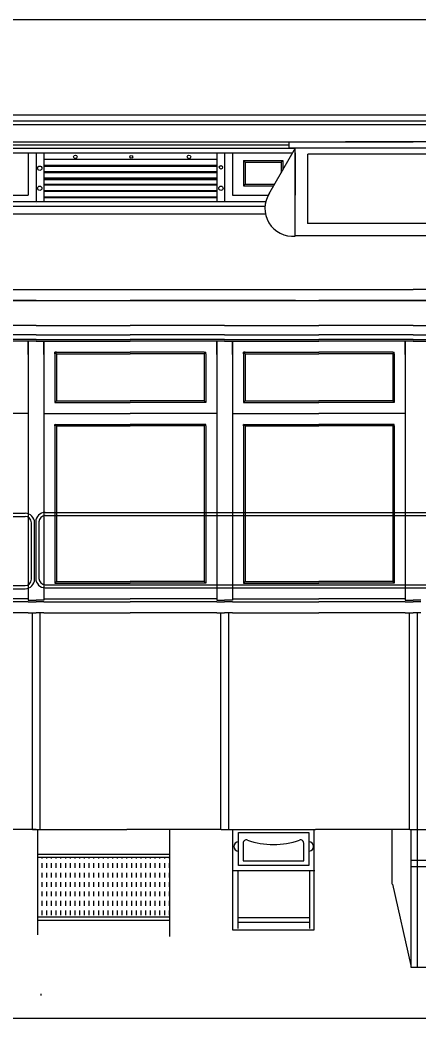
# Model space of a CAD drawing. Extents: x 0 to 750, y -2 to 474.
# Drawn here: x 226.2 to 289.7, y 315.1 to 474 of the extents above; entities that cross this region are included whole.
import ezdxf

# ---------------------------------------------------------------- set-up
doc = ezdxf.new("R2010")
doc.units = 0
doc.layers.get('0').update_dxf_attribs({"color": 1, "linetype": 'CONTINUOUS'})

# ---------------------------------------------------------------- blocks, each defined once
blk = doc.blocks.new('*X3')
at = {"color": 0}
for p, q in [((230.25, 340.5), (230.25, 340.72562)), ((231, 340.5), (231, 340.72562)), ((231.75, 340.5), (231.75, 340.72562)), ((232.5, 340.5), (232.5, 340.72562)), ((233.25, 340.5), (233.25, 340.72562)), ((234, 340.5), (234, 340.72562)), ((234.75, 340.5), (234.75, 340.72562)), ((235.5, 340.5), (235.5, 340.72562)), ((236.25, 340.5), (236.25, 340.72562)), ((237, 340.5), (237, 340.72562)), ((237.75, 340.5), (237.75, 340.72562)), ((238.5, 340.5), (238.5, 340.72562)), ((239.25, 340.5), (239.25, 340.72562)), ((240, 340.5), (240, 340.72562)), ((240.75, 340.5), (240.75, 340.72562)), ((241.5, 340.5), (241.5, 340.72562)), ((242.25, 340.5), (242.25, 340.72562)), ((243, 340.5), (243, 340.72562)), ((243.75, 340.5), (243.75, 340.72562)), ((244.5, 340.5), (244.5, 340.72562)), ((245.25, 340.5), (245.25, 340.72562)), ((246, 340.5), (246, 340.72562)), ((246.75, 340.5), (246.75, 340.72562)), ((247.5, 340.5), (247.5, 340.72562)), ((248.25, 340.5), (248.25, 340.72562)), ((249, 340.5), (249, 340.72562)), ((249.75, 340.5), (249.75, 340.72562)), ((250.5, 340.5), (250.5, 340.72562)), ((230.25, 339), (230.25, 339.75)), ((231, 339), (231, 339.75)), ((231.75, 339), (231.75, 339.75)), ((232.5, 339), (232.5, 339.75)), ((233.25, 339), (233.25, 339.75)), ((234, 339), (234, 339.75)), ((234.75, 339), (234.75, 339.75)), ((235.5, 339), (235.5, 339.75)), ((236.25, 339), (236.25, 339.75)), ((237, 339), (237, 339.75)), ((237.75, 339), (237.75, 339.75)), ((238.5, 339), (238.5, 339.75)), ((239.25, 339), (239.25, 339.75)), ((240, 339), (240, 339.75)), ((240.75, 339), (240.75, 339.75)), ((241.5, 339), (241.5, 339.75)), ((242.25, 339), (242.25, 339.75)), ((243, 339), (243, 339.75)), ((243.75, 339), (243.75, 339.75)), ((244.5, 339), (244.5, 339.75)), ((245.25, 339), (245.25, 339.75)), ((246, 339), (246, 339.75)), ((246.75, 339), (246.75, 339.75)), ((247.5, 339), (247.5, 339.75)), ((248.25, 339), (248.25, 339.75)), ((249, 339), (249, 339.75)), ((249.75, 339), (249.75, 339.75)), ((250.5, 339), (250.5, 339.75)), ((230.25, 337.5), (230.25, 338.25)), ((231, 337.5), (231, 338.25)), ((231.75, 337.5), (231.75, 338.25)), ((232.5, 337.5), (232.5, 338.25)), ((233.25, 337.5), (233.25, 338.25)), ((234, 337.5), (234, 338.25)), ((234.75, 337.5), (234.75, 338.25)), ((235.5, 337.5), (235.5, 338.25)), ((236.25, 337.5), (236.25, 338.25)), ((237, 337.5), (237, 338.25)), ((237.75, 337.5), (237.75, 338.25)), ((238.5, 337.5), (238.5, 338.25)), ((239.25, 337.5), (239.25, 338.25)), ((240, 337.5), (240, 338.25)), ((240.75, 337.5), (240.75, 338.25)), ((241.5, 337.5), (241.5, 338.25)), ((242.25, 337.5), (242.25, 338.25)), ((243, 337.5), (243, 338.25)), ((243.75, 337.5), (243.75, 338.25)), ((244.5, 337.5), (244.5, 338.25)), ((245.25, 337.5), (245.25, 338.25)), ((246, 337.5), (246, 338.25)), ((246.75, 337.5), (246.75, 338.25)), ((247.5, 337.5), (247.5, 338.25)), ((248.25, 337.5), (248.25, 338.25)), ((249, 337.5), (249, 338.25)), ((249.75, 337.5), (249.75, 338.25)), ((250.5, 337.5), (250.5, 338.25)), ((230.25, 336), (230.25, 336.75)), ((230.25, 334.5), (230.25, 335.25)), ((231, 336), (231, 336.75)), ((231, 334.5), (231, 335.25)), ((231.75, 336), (231.75, 336.75)), ((231.75, 334.5), (231.75, 335.25)), ((232.5, 336), (232.5, 336.75)), ((232.5, 334.5), (232.5, 335.25)), ((233.25, 336), (233.25, 336.75)), ((233.25, 334.5), (233.25, 335.25)), ((234, 336), (234, 336.75)), ((234, 334.5), (234, 335.25)), ((234.75, 336), (234.75, 336.75)), ((234.75, 334.5), (234.75, 335.25)), ((235.5, 336), (235.5, 336.75)), ((235.5, 334.5), (235.5, 335.25)), ((236.25, 336), (236.25, 336.75)), ((236.25, 334.5), (236.25, 335.25)), ((237, 336), (237, 336.75)), ((237, 334.5), (237, 335.25)), ((237.75, 336), (237.75, 336.75)), ((237.75, 334.5), (237.75, 335.25)), ((238.5, 336), (238.5, 336.75)), ((238.5, 334.5), (238.5, 335.25)), ((239.25, 336), (239.25, 336.75)), ((239.25, 334.5), (239.25, 335.25)), ((240, 336), (240, 336.75)), ((240, 334.5), (240, 335.25)), ((240.75, 336), (240.75, 336.75)), ((240.75, 334.5), (240.75, 335.25)), ((241.5, 336), (241.5, 336.75)), ((241.5, 334.5), (241.5, 335.25)), ((242.25, 336), (242.25, 336.75)), ((242.25, 334.5), (242.25, 335.25)), ((243, 336), (243, 336.75)), ((243, 334.5), (243, 335.25)), ((243.75, 336), (243.75, 336.75)), ((243.75, 334.5), (243.75, 335.25)), ((244.5, 336), (244.5, 336.75)), ((244.5, 334.5), (244.5, 335.25)), ((245.25, 336), (245.25, 336.75)), ((245.25, 334.5), (245.25, 335.25)), ((246, 336), (246, 336.75)), ((246, 334.5), (246, 335.25)), ((246.75, 336), (246.75, 336.75)), ((246.75, 334.5), (246.75, 335.25)), ((247.5, 336), (247.5, 336.75)), ((247.5, 334.5), (247.5, 335.25)), ((248.25, 336), (248.25, 336.75)), ((248.25, 334.5), (248.25, 335.25)), ((249, 336), (249, 336.75)), ((249, 334.5), (249, 335.25)), ((249.75, 336), (249.75, 336.75)), ((249.75, 334.5), (249.75, 335.25)), ((250.5, 336), (250.5, 336.75)), ((250.5, 334.5), (250.5, 335.25)), ((230.25, 333), (230.25, 333.75)), ((231, 333), (231, 333.75)), ((231.75, 333), (231.75, 333.75)), ((232.5, 333), (232.5, 333.75)), ((233.25, 333), (233.25, 333.75)), ((234, 333), (234, 333.75)), ((234.75, 333), (234.75, 333.75)), ((235.5, 333), (235.5, 333.75)), ((236.25, 333), (236.25, 333.75)), ((237, 333), (237, 333.75)), ((237.75, 333), (237.75, 333.75)), ((238.5, 333), (238.5, 333.75)), ((239.25, 333), (239.25, 333.75)), ((240, 333), (240, 333.75)), ((240.75, 333), (240.75, 333.75)), ((241.5, 333), (241.5, 333.75)), ((242.25, 333), (242.25, 333.75)), ((243, 333), (243, 333.75)), ((243.75, 333), (243.75, 333.75)), ((244.5, 333), (244.5, 333.75)), ((245.25, 333), (245.25, 333.75)), ((246, 333), (246, 333.75)), ((246.75, 333), (246.75, 333.75)), ((247.5, 333), (247.5, 333.75)), ((248.25, 333), (248.25, 333.75)), ((249, 333), (249, 333.75)), ((249.75, 333), (249.75, 333.75)), ((250.5, 333), (250.5, 333.75)), ((230.25, 331.5), (230.25, 332.25)), ((231, 331.5), (231, 332.25)), ((231.75, 331.5), (231.75, 332.25)), ((232.5, 331.5), (232.5, 332.25)), ((233.25, 331.5), (233.25, 332.25)), ((234, 331.5), (234, 332.25)), ((234.75, 331.5), (234.75, 332.25)), ((235.5, 331.5), (235.5, 332.25)), ((236.25, 331.5), (236.25, 332.25)), ((237, 331.5), (237, 332.25)), ((237.75, 331.5), (237.75, 332.25)), ((238.5, 331.5), (238.5, 332.25)), ((239.25, 331.5), (239.25, 332.25)), ((240, 331.5), (240, 332.25)), ((240.75, 331.5), (240.75, 332.25)), ((241.5, 331.5), (241.5, 332.25)), ((242.25, 331.5), (242.25, 332.25)), ((243, 331.5), (243, 332.25)), ((243.75, 331.5), (243.75, 332.25)), ((244.5, 331.5), (244.5, 332.25)), ((245.25, 331.5), (245.25, 332.25)), ((246, 331.5), (246, 332.25)), ((246.75, 331.5), (246.75, 332.25)), ((247.5, 331.5), (247.5, 332.25)), ((248.25, 331.5), (248.25, 332.25)), ((249, 331.5), (249, 332.25)), ((249.75, 331.5), (249.75, 332.25)), ((250.5, 331.5), (250.5, 332.25))]:
    blk.add_line(p, q, dxfattribs=at)

msp = doc.modelspace()

# ---------------------------------------------------------------- linework, layer by layer
for p, q in [((750, 474), (0, 474)), ((303.487705, 458.864754), (88.761422, 458.864754)), ((303.487705, 457.864754), (88.761422, 457.864754)), ((228.737705, 457.364754), (258.737705, 457.364754)), ((258.737705, 457.364754), (303.487705, 457.364754)), ((228.737705, 454.614754), (258.737705, 454.614754)), ((269.032946, 453.614754), (269.032946, 454.584517)), ((303.487705, 454.614754), (277.987705, 454.614754)), ((198.737705, 452.864754), (228.737705, 452.864754)), ((198.737705, 452.864754), (228.737705, 452.864754)), ((227.487705, 452.864754), (227.487705, 446.114754)), ((228.737705, 454.114754), (258.737705, 454.114754)), ((228.737705, 453.614754), (258.737705, 453.614754)), ((228.737705, 452.864754), (228.737705, 445.114754)), ((228.737705, 452.864754), (258.737705, 452.864754)), ((228.737705, 452.864754), (258.737705, 452.864754)), ((228.737705, 452.864754), (228.737705, 445.114754)), ((229.987705, 452.864754), (229.987705, 445.114754)), ((257.487705, 452.864754), (257.487705, 445.114754)), ((258.737705, 452.864754), (258.737705, 445.114754)), ((258.737705, 452.864754), (258.737705, 445.114754)), ((258.737705, 452.864754), (269.55909, 452.864754)), ((258.737705, 452.864754), (269.55909, 452.864754)), ((259.987705, 452.864754), (259.987705, 446.114754)), ((269.987705, 453.614754), (265.745143, 446.191018)), ((277.987705, 453.614754), (269.032946, 453.614754)), ((269.987705, 439.614754), (269.987705, 453.614754)), ((269.987705, 452.864754), (269.987705, 446.114754)), ((303.487705, 453.614754), (277.987705, 453.614754)), ((229.987705, 451.864754), (257.487705, 451.864754)), ((261.737705, 451.614754), (261.987705, 451.364754)), ((261.737705, 451.614754), (261.737705, 447.614754)), ((261.737705, 451.614754), (267.987705, 451.614754)), ((261.987705, 451.364754), (261.987705, 447.864754)), ((261.987705, 451.364754), (267.737705, 451.364754)), ((267.737705, 451.364754), (267.987705, 451.614754)), ((267.737705, 451.364754), (267.737705, 449.677651)), ((267.987705, 451.614754), (267.987705, 450.115107)), ((271.987705, 441.614754), (271.987705, 452.614754)), ((334.987705, 452.614754), (271.987705, 452.614754)), ((229.987705, 450.864754), (257.487705, 450.864754)), ((229.987705, 450.739754), (257.487705, 450.739754)), ((229.987705, 449.864754), (257.487705, 449.864754)), ((229.987705, 449.739754), (257.487705, 449.739754)), ((229.987705, 448.864754), (257.487705, 448.864754)), ((229.987705, 448.739754), (257.487705, 448.739754)), ((229.987705, 448.614754), (257.487705, 448.614754)), ((229.987705, 447.864754), (257.487705, 447.864754)), ((229.987705, 447.739754), (257.487705, 447.739754)), ((229.987705, 446.864754), (257.487705, 446.864754)), ((229.987705, 446.739754), (257.487705, 446.739754)), ((261.737705, 447.614754), (261.987705, 447.864754)), ((261.737705, 447.614754), (266.558788, 447.614754)), ((261.987705, 447.864754), (266.70166, 447.864754)), ((198.737705, 445.114754), (228.737705, 445.114754)), ((199.987705, 446.114754), (227.487705, 446.114754)), ((228.737705, 445.114754), (258.737705, 445.114754)), ((229.987705, 445.864754), (257.487705, 445.864754)), ((229.987705, 445.739754), (257.487705, 445.739754)), ((258.737705, 445.114754), (265.305641, 445.114754)), ((259.987705, 446.114754), (265.745142, 446.114754)), ((198.737705, 444.364754), (228.737705, 444.364754)), ((228.737705, 444.834327), (228.737705, 444.830622)), ((228.737705, 444.364754), (258.737705, 444.364754)), ((258.737705, 444.364754), (265.1767, 444.364754)), ((198.737705, 443.114754), (228.737705, 443.114754)), ((228.737705, 443.114754), (258.737705, 443.114754)), ((258.737705, 443.114754), (265.248491, 443.114754)), ((277.987705, 441.614754), (271.936634, 441.614754)), ((303.487705, 441.614754), (277.987705, 441.614754)), ((277.987705, 439.614754), (269.987705, 439.614754)), ((303.487705, 439.614754), (277.987705, 439.614754)), ((198.737705, 431.114754), (228.737705, 431.114754)), ((228.737705, 431.114754), (258.737705, 431.114754)), ((258.737705, 431.114754), (288.737705, 431.114754)), ((303.737705, 431.114754), (288.737705, 431.114754)), ((198.737705, 429.364754), (228.737705, 429.364754)), ((228.737705, 429.364754), (258.737705, 429.364754)), ((243.487705, 429.364754), (243.737705, 429.364754)), ((243.487705, 429.364754), (243.737705, 429.364754)), ((243.987705, 429.364754), (243.737705, 429.364754)), ((243.987705, 429.364754), (243.737705, 429.364754)), ((255.021796, 429.364754), (269.771796, 429.364754)), ((270.021796, 429.364754), (255.021796, 429.364754)), ((258.737705, 429.364754), (288.737705, 429.364754)), ((269.771796, 429.364754), (270.021796, 429.364754)), ((273.487705, 429.364754), (273.737705, 429.364754)), ((273.487705, 429.364754), (273.737705, 429.364754)), ((273.987705, 429.364754), (273.737705, 429.364754)), ((273.987705, 429.364754), (273.737705, 429.364754)), ((303.737705, 429.364754), (288.737705, 429.364754)), ((243.487705, 425.364754), (243.737705, 425.364754)), ((243.987705, 425.364754), (243.737705, 425.364754)), ((273.487705, 425.364754), (273.737705, 425.364754)), ((273.987705, 425.364754), (273.737705, 425.364754)), ((243.487705, 423.864754), (243.737705, 423.864754)), ((243.487705, 423.114754), (243.737705, 423.114754)), ((243.487705, 422.864754), (243.737705, 422.864754)), ((243.987705, 423.864754), (243.737705, 423.864754)), ((243.987705, 423.114754), (243.737705, 423.114754)), ((243.987705, 422.864754), (243.737705, 422.864754)), ((273.487705, 423.864754), (273.737705, 423.864754)), ((273.487705, 423.114754), (273.737705, 423.114754)), ((273.487705, 422.864754), (273.737705, 422.864754)), ((273.987705, 423.864754), (273.737705, 423.864754)), ((273.987705, 423.114754), (273.737705, 423.114754)), ((273.987705, 422.864754), (273.737705, 422.864754)), ((243.487705, 421.114754), (243.737705, 421.114754)), ((243.987705, 421.114754), (243.737705, 421.114754)), ((273.487705, 421.114754), (273.737705, 421.114754)), ((273.987705, 421.114754), (273.737705, 421.114754)), ((243.487705, 420.864754), (243.737705, 420.864754)), ((243.987705, 420.864754), (243.737705, 420.864754)), ((273.487705, 420.864754), (273.737705, 420.864754)), ((273.987705, 420.864754), (273.737705, 420.864754)), ((243.487705, 413.364754), (243.737705, 413.364754)), ((243.487705, 413.114754), (243.737705, 413.114754)), ((243.987705, 413.364754), (243.737705, 413.364754)), ((243.987705, 413.114754), (243.737705, 413.114754)), ((273.487705, 413.364754), (273.737705, 413.364754)), ((273.487705, 413.114754), (273.737705, 413.114754)), ((273.987705, 413.364754), (273.737705, 413.364754)), ((273.987705, 413.114754), (273.737705, 413.114754)), ((243.487705, 411.364754), (243.737705, 411.364754)), ((243.987705, 411.364754), (243.737705, 411.364754)), ((273.487705, 411.364754), (273.737705, 411.364754)), ((273.987705, 411.364754), (273.737705, 411.364754)), ((243.487705, 409.614754), (243.737705, 409.614754)), ((243.487705, 409.364754), (243.737705, 409.364754)), ((243.987705, 409.614754), (243.737705, 409.614754)), ((243.987705, 409.364754), (243.737705, 409.364754)), ((273.487705, 409.614754), (273.737705, 409.614754)), ((273.487705, 409.364754), (273.737705, 409.364754)), ((273.987705, 409.614754), (273.737705, 409.614754)), ((273.987705, 409.364754), (273.737705, 409.364754)), ((110.007408, 395.460951), (227.007408, 395.460951)), ((110.007408, 394.960951), (227.007408, 394.960951)), ((228.689775, 394.101977), (228.689775, 385.101977)), ((229.189775, 394.101977), (229.189775, 385.101977)), ((230.189775, 395.601977), (377.189775, 395.601977)), ((230.189775, 395.101977), (377.189775, 395.101977)), ((228.007408, 384.960951), (228.007408, 393.960951)), ((228.507408, 384.960951), (228.507408, 393.960951)), ((243.487705, 384.614754), (243.737705, 384.614754)), ((243.987705, 384.614754), (243.737705, 384.614754)), ((273.487705, 384.614754), (273.737705, 384.614754)), ((273.987705, 384.614754), (273.737705, 384.614754)), ((110.007408, 383.960951), (227.007408, 383.960951)), ((130.891595, 383.460951), (227.007408, 383.460951)), ((230.189775, 384.101977), (377.189775, 384.101977)), ((230.189775, 383.601977), (377.189775, 383.601977)), ((243.487705, 384.364754), (243.737705, 384.364754)), ((243.987705, 384.364754), (243.737705, 384.364754)), ((273.487705, 384.364754), (273.737705, 384.364754)), ((273.987705, 384.364754), (273.737705, 384.364754)), ((243.487705, 381.864754), (243.737705, 381.864754)), ((243.487705, 381.364754), (243.737705, 381.364754)), ((243.987705, 381.864754), (243.737705, 381.864754)), ((243.987705, 381.364754), (243.737705, 381.364754)), ((273.487705, 381.864754), (273.737705, 381.864754)), ((273.487705, 381.364754), (273.737705, 381.364754)), ((273.987705, 381.864754), (273.737705, 381.864754)), ((273.987705, 381.364754), (273.737705, 381.364754)), ((243.487705, 379.614754), (243.737705, 379.614754)), ((243.987705, 379.614754), (243.737705, 379.614754)), ((273.487705, 379.614754), (273.737705, 379.614754)), ((273.987705, 379.614754), (273.737705, 379.614754)), ((228.112705, 357.364754), (228.112705, 345.114754)), ((229.362705, 357.364754), (229.362705, 345.114754)), ((258.112705, 357.364754), (258.112705, 345.114754)), ((259.362705, 357.364754), (259.362705, 345.114754)), ((288.112705, 357.364754), (288.112705, 345.114754)), ((289.362705, 357.364754), (289.362705, 345.114754)), ((228.96699, 345.050885), (228.96699, 328.375119)), ((242.940686, 345.114754), (243.190686, 345.114754)), ((243.440686, 345.114754), (243.190686, 345.114754)), ((249.96699, 345.050885), (249.96699, 328.114754)), ((260.015481, 345.15625), (260.015481, 329.15625)), ((272.940686, 345.114754), (273.190686, 345.114754)), ((273.015481, 329.15625), (273.015481, 345.15625)), ((273.440686, 345.114754), (273.190686, 345.114754)), ((285.362705, 345.114754), (285.362705, 336.444038)), ((288.362705, 345.125), (288.362705, 323.230195)), ((289.362705, 345.125), (289.362705, 323.230195)), ((260.952981, 344.625), (272.140481, 344.625)), ((260.952981, 339.375), (260.952981, 344.625)), ((272.140481, 344.625), (272.140481, 339.375)), ((261.702981, 342.963219), (261.702981, 340.15625)), ((271.327981, 340.15625), (271.327981, 342.963219)), ((228.96699, 341.22562), (249.985851, 341.22562)), ((228.96699, 340.72562), (249.985851, 340.72562)), ((261.702981, 340.15625), (271.327981, 340.15625)), ((288.362705, 340.230195), (327.362705, 340.230195)), ((260.109231, 338.59375), (273.109231, 338.59375)), ((260.859231, 338.625), (260.859231, 329.34375)), ((272.140481, 339.375), (260.952981, 339.375)), ((272.265481, 338.625), (272.265481, 329.34375)), ((288.362705, 339.230195), (327.362705, 339.230195)), ((285.448953, 336.444038), (288.362705, 323.473998)), ((228.96699, 331.20614), (249.985851, 331.20614)), ((228.96699, 330.70614), (249.985851, 330.70614)), ((260.859231, 331.09375), (272.265481, 331.09375)), ((272.265481, 331.09375), (272.265481, 330.34375)), ((260.015481, 329.15625), (273.015481, 329.15625)), ((272.265481, 330.34375), (260.765481, 330.34375)), ((288.362705, 323.230195), (327.362705, 323.230195)), ((229.514008, 318.991265), (229.514008, 318.692416)), ((212.487705, 315.114754), (394.737705, 315.114754))]:
    msp.add_line(p, q)
at = {"color": 1}
for p, q in [((198.737705, 457.364754), (228.737705, 457.364754)), ((198.737705, 454.614754), (228.737705, 454.614754)), ((258.737705, 454.614754), (288.737705, 454.614754)), ((198.737705, 454.114754), (228.737705, 454.114754)), ((198.737705, 453.614754), (228.737705, 453.614754)), ((258.737705, 454.114754), (269.032946, 454.114754)), ((258.737705, 453.614754), (269.987705, 453.614754)), ((198.737705, 429.364754), (228.737705, 429.364754)), ((228.737705, 429.364754), (213.987705, 429.364754)), ((228.737705, 429.364754), (243.487705, 429.364754)), ((228.737705, 429.364754), (243.487705, 429.364754)), ((258.737705, 429.364754), (243.987705, 429.364754)), ((258.737705, 429.364754), (243.987705, 429.364754)), ((255.021796, 429.364754), (269.771796, 429.364754)), ((258.737705, 429.364754), (288.737705, 429.364754)), ((258.737705, 429.364754), (273.487705, 429.364754)), ((288.737705, 429.364754), (273.987705, 429.364754)), ((288.737705, 429.364754), (303.487705, 429.364754)), ((228.737705, 425.364754), (213.987705, 425.364754)), ((228.737705, 425.364754), (213.987705, 425.364754)), ((228.737705, 425.364754), (243.487705, 425.364754)), ((228.737705, 425.364754), (243.487705, 425.364754)), ((258.737705, 425.364754), (243.987705, 425.364754)), ((258.737705, 425.364754), (243.987705, 425.364754)), ((258.737705, 425.364754), (273.487705, 425.364754)), ((258.737705, 425.364754), (273.487705, 425.364754)), ((288.737705, 425.364754), (273.987705, 425.364754)), ((288.737705, 425.364754), (273.987705, 425.364754)), ((288.737705, 425.364754), (303.487705, 425.364754)), ((288.737705, 425.364754), (303.487705, 425.364754)), ((228.737705, 423.864754), (213.987705, 423.864754)), ((228.737705, 423.114754), (213.987705, 423.114754)), ((228.737705, 422.864754), (213.987705, 422.864754)), ((227.487705, 420.739754), (227.487705, 422.864754)), ((227.487705, 422.864754), (227.487705, 411.364754)), ((228.737705, 423.864754), (243.487705, 423.864754)), ((228.737705, 423.114754), (243.487705, 423.114754)), ((228.737705, 422.864754), (243.487705, 422.864754)), ((229.987705, 422.864754), (229.987705, 411.364754)), ((229.987705, 420.739754), (229.987705, 422.864754)), ((258.737705, 423.864754), (243.987705, 423.864754)), ((258.737705, 423.114754), (243.987705, 423.114754)), ((258.737705, 422.864754), (243.987705, 422.864754)), ((257.487705, 420.739754), (257.487705, 422.864754)), ((257.487705, 422.864754), (257.487705, 411.364754)), ((258.737705, 423.864754), (273.487705, 423.864754)), ((258.737705, 423.114754), (273.487705, 423.114754)), ((258.737705, 422.864754), (273.487705, 422.864754)), ((259.987705, 422.864754), (259.987705, 411.364754)), ((259.987705, 420.739754), (259.987705, 422.864754)), ((288.737705, 423.864754), (273.987705, 423.864754)), ((288.737705, 423.114754), (273.987705, 423.114754)), ((288.737705, 422.864754), (273.987705, 422.864754)), ((287.487705, 420.739754), (287.487705, 422.864754)), ((287.487705, 422.864754), (287.487705, 411.364754)), ((288.737705, 423.864754), (303.487705, 423.864754)), ((288.737705, 423.114754), (303.487705, 423.114754)), ((288.737705, 422.864754), (303.487705, 422.864754)), ((231.987705, 420.864754), (231.737705, 421.114754)), ((231.987705, 421.114754), (231.737705, 421.114754)), ((231.737705, 420.864754), (231.737705, 421.114754)), ((231.987705, 421.114754), (243.487705, 421.114754)), ((255.487705, 421.114754), (243.987705, 421.114754)), ((255.487705, 421.114754), (255.737705, 421.114754)), ((255.487705, 420.864754), (255.737705, 421.114754)), ((255.737705, 420.864754), (255.737705, 421.114754)), ((261.987705, 420.864754), (261.737705, 421.114754)), ((261.987705, 421.114754), (261.737705, 421.114754)), ((261.737705, 420.864754), (261.737705, 421.114754)), ((261.987705, 421.114754), (273.487705, 421.114754)), ((285.487705, 421.114754), (273.987705, 421.114754)), ((285.487705, 421.114754), (285.737705, 421.114754)), ((285.487705, 420.864754), (285.737705, 421.114754)), ((285.737705, 420.864754), (285.737705, 421.114754)), ((231.737705, 420.864754), (231.737705, 413.364754)), ((231.987705, 420.864754), (243.487705, 420.864754)), ((231.987705, 420.864754), (231.987705, 413.364754)), ((255.487705, 420.864754), (243.987705, 420.864754)), ((255.487705, 420.864754), (255.487705, 413.364754)), ((255.737705, 420.864754), (255.737705, 413.364754)), ((261.737705, 420.864754), (261.737705, 413.364754)), ((261.987705, 420.864754), (273.487705, 420.864754)), ((261.987705, 420.864754), (261.987705, 413.364754)), ((285.487705, 420.864754), (273.987705, 420.864754)), ((285.487705, 420.864754), (285.487705, 413.364754)), ((285.737705, 420.864754), (285.737705, 413.364754)), ((231.987705, 413.364754), (231.737705, 413.114754)), ((231.737705, 413.364754), (231.737705, 413.114754)), ((231.737705, 413.114754), (231.987705, 413.114754)), ((231.987705, 413.364754), (243.487705, 413.364754)), ((231.987705, 413.114754), (243.487705, 413.114754)), ((255.487705, 413.364754), (243.987705, 413.364754)), ((255.487705, 413.114754), (243.987705, 413.114754)), ((255.487705, 413.364754), (255.737705, 413.114754)), ((255.737705, 413.114754), (255.487705, 413.114754)), ((255.737705, 413.364754), (255.737705, 413.114754)), ((261.987705, 413.364754), (261.737705, 413.114754)), ((261.737705, 413.364754), (261.737705, 413.114754)), ((261.737705, 413.114754), (261.987705, 413.114754)), ((261.987705, 413.364754), (273.487705, 413.364754)), ((261.987705, 413.114754), (273.487705, 413.114754)), ((285.487705, 413.364754), (273.987705, 413.364754)), ((285.487705, 413.114754), (273.987705, 413.114754)), ((285.487705, 413.364754), (285.737705, 413.114754)), ((285.737705, 413.114754), (285.487705, 413.114754)), ((285.737705, 413.364754), (285.737705, 413.114754)), ((227.487705, 411.364754), (213.987705, 411.364754)), ((227.487705, 411.364754), (227.487705, 381.864754)), ((229.987705, 411.364754), (229.987705, 381.864754)), ((229.987705, 411.364754), (243.487705, 411.364754)), ((257.487705, 411.364754), (243.987705, 411.364754)), ((257.487705, 411.364754), (257.487705, 381.864754)), ((259.987705, 411.364754), (259.987705, 381.864754)), ((259.987705, 411.364754), (273.487705, 411.364754)), ((287.487705, 411.364754), (273.987705, 411.364754)), ((287.487705, 411.364754), (287.487705, 381.864754)), ((231.987705, 409.364754), (231.737705, 409.614754)), ((231.737705, 409.614754), (231.987705, 409.614754)), ((231.737705, 409.364754), (231.737705, 409.614754)), ((231.737705, 409.364754), (231.737705, 384.614754)), ((231.987705, 409.614754), (243.487705, 409.614754)), ((231.987705, 409.364754), (231.987705, 384.614754)), ((231.987705, 409.364754), (243.487705, 409.364754)), ((255.487705, 409.614754), (243.987705, 409.614754)), ((255.487705, 409.364754), (243.987705, 409.364754)), ((255.737705, 409.614754), (255.487705, 409.614754)), ((255.487705, 409.364754), (255.737705, 409.614754)), ((255.487705, 409.364754), (255.487705, 384.614754)), ((255.737705, 409.364754), (255.737705, 409.614754)), ((255.737705, 409.364754), (255.737705, 384.614754)), ((261.987705, 409.364754), (261.737705, 409.614754)), ((261.737705, 409.614754), (261.987705, 409.614754)), ((261.737705, 409.364754), (261.737705, 409.614754)), ((261.737705, 409.364754), (261.737705, 384.614754)), ((261.987705, 409.614754), (273.487705, 409.614754)), ((261.987705, 409.364754), (261.987705, 384.614754)), ((261.987705, 409.364754), (273.487705, 409.364754)), ((285.487705, 409.614754), (273.987705, 409.614754)), ((285.487705, 409.364754), (273.987705, 409.364754)), ((285.737705, 409.614754), (285.487705, 409.614754)), ((285.487705, 409.364754), (285.737705, 409.614754)), ((285.487705, 409.364754), (285.487705, 384.614754)), ((285.737705, 409.364754), (285.737705, 409.614754)), ((285.737705, 409.364754), (285.737705, 384.614754)), ((231.987705, 384.614754), (231.737705, 384.364754)), ((231.737705, 384.614754), (231.737705, 384.364754)), ((231.987705, 384.614754), (243.487705, 384.614754)), ((255.487705, 384.614754), (243.987705, 384.614754)), ((255.487705, 384.614754), (255.737705, 384.364754)), ((255.737705, 384.614754), (255.737705, 384.364754)), ((261.987705, 384.614754), (261.737705, 384.364754)), ((261.737705, 384.614754), (261.737705, 384.364754)), ((261.987705, 384.614754), (273.487705, 384.614754)), ((285.487705, 384.614754), (273.987705, 384.614754)), ((285.487705, 384.614754), (285.737705, 384.364754)), ((285.737705, 384.614754), (285.737705, 384.364754)), ((231.737705, 384.364754), (231.987705, 384.364754)), ((231.987705, 384.364754), (243.487705, 384.364754)), ((255.487705, 384.364754), (243.987705, 384.364754)), ((255.737705, 384.364754), (255.487705, 384.364754)), ((261.737705, 384.364754), (261.987705, 384.364754)), ((261.987705, 384.364754), (273.487705, 384.364754)), ((285.487705, 384.364754), (273.987705, 384.364754)), ((285.737705, 384.364754), (285.487705, 384.364754)), ((227.487705, 381.864754), (213.987705, 381.864754)), ((227.487705, 381.364754), (213.987705, 381.364754)), ((227.487705, 381.864754), (227.487705, 381.614754)), ((227.487705, 381.614754), (228.737705, 381.614754)), ((227.487705, 381.364754), (228.737705, 381.364754)), ((229.987705, 381.614754), (228.737705, 381.614754)), ((229.987705, 381.364754), (228.737705, 381.364754)), ((229.987705, 381.864754), (229.987705, 381.614754)), ((229.987705, 381.864754), (243.487705, 381.864754)), ((229.987705, 381.364754), (243.487705, 381.364754)), ((257.487705, 381.864754), (243.987705, 381.864754)), ((257.487705, 381.364754), (243.987705, 381.364754)), ((257.487705, 381.864754), (257.487705, 381.614754)), ((257.487705, 381.614754), (258.737705, 381.614754)), ((257.487705, 381.364754), (258.737705, 381.364754)), ((259.987705, 381.614754), (258.737705, 381.614754)), ((259.987705, 381.364754), (258.737705, 381.364754)), ((259.987705, 381.864754), (259.987705, 381.614754)), ((259.987705, 381.864754), (273.487705, 381.864754)), ((259.987705, 381.364754), (273.487705, 381.364754)), ((287.487705, 381.864754), (273.987705, 381.864754)), ((287.487705, 381.364754), (273.987705, 381.364754)), ((287.487705, 381.864754), (287.487705, 381.614754)), ((287.487705, 381.614754), (288.737705, 381.614754)), ((287.487705, 381.364754), (288.737705, 381.364754)), ((289.987705, 381.614754), (288.737705, 381.614754)), ((289.987705, 381.364754), (288.737705, 381.364754)), ((227.487705, 379.614754), (213.987705, 379.614754)), ((227.487705, 379.614754), (228.737705, 379.614754)), ((228.112705, 379.614754), (228.112705, 357.364754)), ((229.987705, 379.614754), (228.737705, 379.614754)), ((229.362705, 379.614754), (229.362705, 357.364754)), ((229.987705, 379.614754), (243.487705, 379.614754)), ((257.487705, 379.614754), (243.987705, 379.614754)), ((257.487705, 379.614754), (258.737705, 379.614754)), ((258.112705, 379.614754), (258.112705, 357.364754)), ((259.987705, 379.614754), (258.737705, 379.614754)), ((259.362705, 379.614754), (259.362705, 357.364754)), ((259.987705, 379.614754), (273.487705, 379.614754)), ((287.487705, 379.614754), (273.987705, 379.614754)), ((287.487705, 379.614754), (288.737705, 379.614754)), ((288.112705, 379.614754), (288.112705, 357.364754)), ((289.987705, 379.614754), (288.737705, 379.614754)), ((289.362705, 379.614754), (289.362705, 357.364754)), ((228.737705, 345.114754), (213.987705, 345.114754)), ((228.190686, 345.114754), (242.940686, 345.114754)), ((258.190686, 345.114754), (243.440686, 345.114754)), ((258.190686, 345.114754), (272.940686, 345.114754)), ((288.190686, 345.114754), (273.440686, 345.114754)), ((288.190686, 345.114754), (302.940686, 345.114754))]:
    msp.add_line(p, q, dxfattribs=at)
for centre, radius in [((234.98967, 452.207263), 0.277377), ((243.88549, 452.207263), 0.23106), ((253.070135, 452.207263), 0.288825), ((229.328693, 450.404315), 0.34659), ((258.15346, 450.543003), 0.277377), ((229.328693, 447.214483), 0.34659), ((258.15346, 447.214483), 0.34659)]:
    msp.add_circle(centre, radius)
for centre, radius, start, end in [((269.594097, 443.991394), 4.433147, 146.864618, 275.139003), ((227.007408, 393.960951), 1.5, 0, 90), ((227.007408, 393.960951), 1, 0, 90), ((230.189775, 394.101977), 1.5, 90, 180), ((230.189775, 394.101977), 1, 90, 180), ((227.007408, 384.960951), 1, 270, 0), ((227.007408, 384.960951), 1.5, 270, 0), ((230.189775, 385.101977), 1.5, 180, 270), ((230.189775, 385.101977), 1, 180, 270), ((262.202981, 342.963219), 0.5, 70.832974, 180), ((266.515481, 355.370018), 12.634927, 250.832974, 289.167026), ((270.827981, 342.963219), 0.5, 0, 109.167026), ((260.952981, 342.421875), 0.734375, 90, 270), ((272.171731, 342.418883), 0.737367, 277.304446, 90)]:
    msp.add_arc(centre, radius, start, end)

# ---------------------------------------------------------------- block references
msp.add_blockref('*X3', (-0.547019, 0))

doc.saveas('drawing.dxf')
